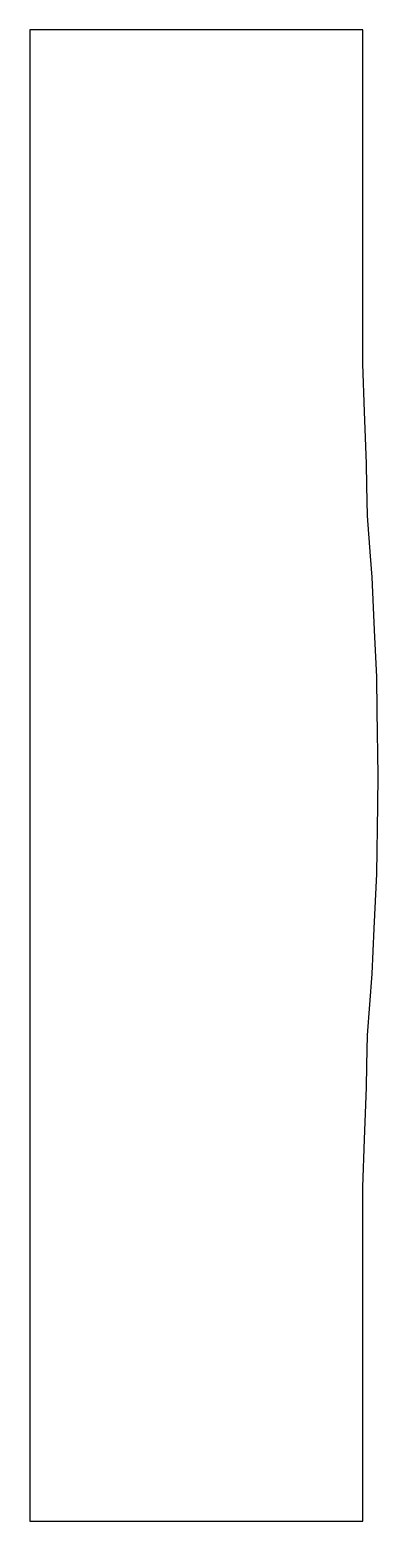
# Model space of a CAD drawing. Header units: millimetres. Extents: x -1.13 to 0.96, y -4.62 to 4.35.
import ezdxf

# ---------------------------------------------------------------- set-up
doc = ezdxf.new("R2010")
doc.units = ezdxf.units.MM

msp = doc.modelspace()

# ---------------------------------------------------------------- linework, layer by layer
at = {"layer": 'CONTOURS', "color": 7}
msp.add_lwpolyline([(-1.1349, -4.6204), (0.1954, -4.6204), (0.8651, -4.6204), (0.8651, -4.4393), (0.8651, -4.3635), (0.8651, -4.1712), (0.8651, -3.6116), (0.8651, -3.0033), (0.8651, -2.8872), (0.8651, -2.6111), (0.876, -2.323), (0.8861, -2.0112), (0.8897, -1.8772), (0.894, -1.6974), (0.9212, -1.3282), (0.9334, -1.0545), (0.9481, -0.7257), (0.9542, -0.3138), (0.9569, -0.1347), (0.9511, 0.2539), (0.9481, 0.4562), (0.9354, 0.7397), (0.9212, 1.0588), (0.912, 1.1838), (0.894, 1.428), (0.8897, 1.6078), (0.8861, 1.7418), (0.876, 2.0535), (0.8651, 2.3417), (0.8651, 2.5558), (0.8651, 2.6177), (0.8651, 3.0883), (0.8651, 3.3421), (0.8651, 3.6235), (0.8651, 3.7569), (0.8651, 4.1699), (0.8651, 4.2033), (0.8651, 4.351), (-0.4651, 4.351), (-1.1349, 4.351), (-1.1349, 4.1577), (-1.1349, 4.1498), (-1.1349, 3.5333), (-1.1349, 3.5051), (-1.1349, 2.8682), (-1.1349, 2.823), (-1.1349, 2.1691), (-1.1349, 2.1105), (-1.1349, 1.4433), (-1.1349, 1.375), (-1.1349, 0.6982), (-1.1349, 0.624), (-1.1349, -0.0586), (-1.1349, -0.1347), (-1.1349, -0.8194), (-1.1349, -0.8935), (-1.1349, -1.5762), (-1.1349, -1.6445), (-1.1349, -2.3213), (-1.1349, -2.3799), (-1.1349, -3.0471), (-1.1349, -3.0924), (-1.1349, -3.7462), (-1.1349, -3.7745), (-1.1349, -4.4113), (-1.1349, -4.4192)], close=True, dxfattribs=at)

doc.saveas('drawing.dxf')
